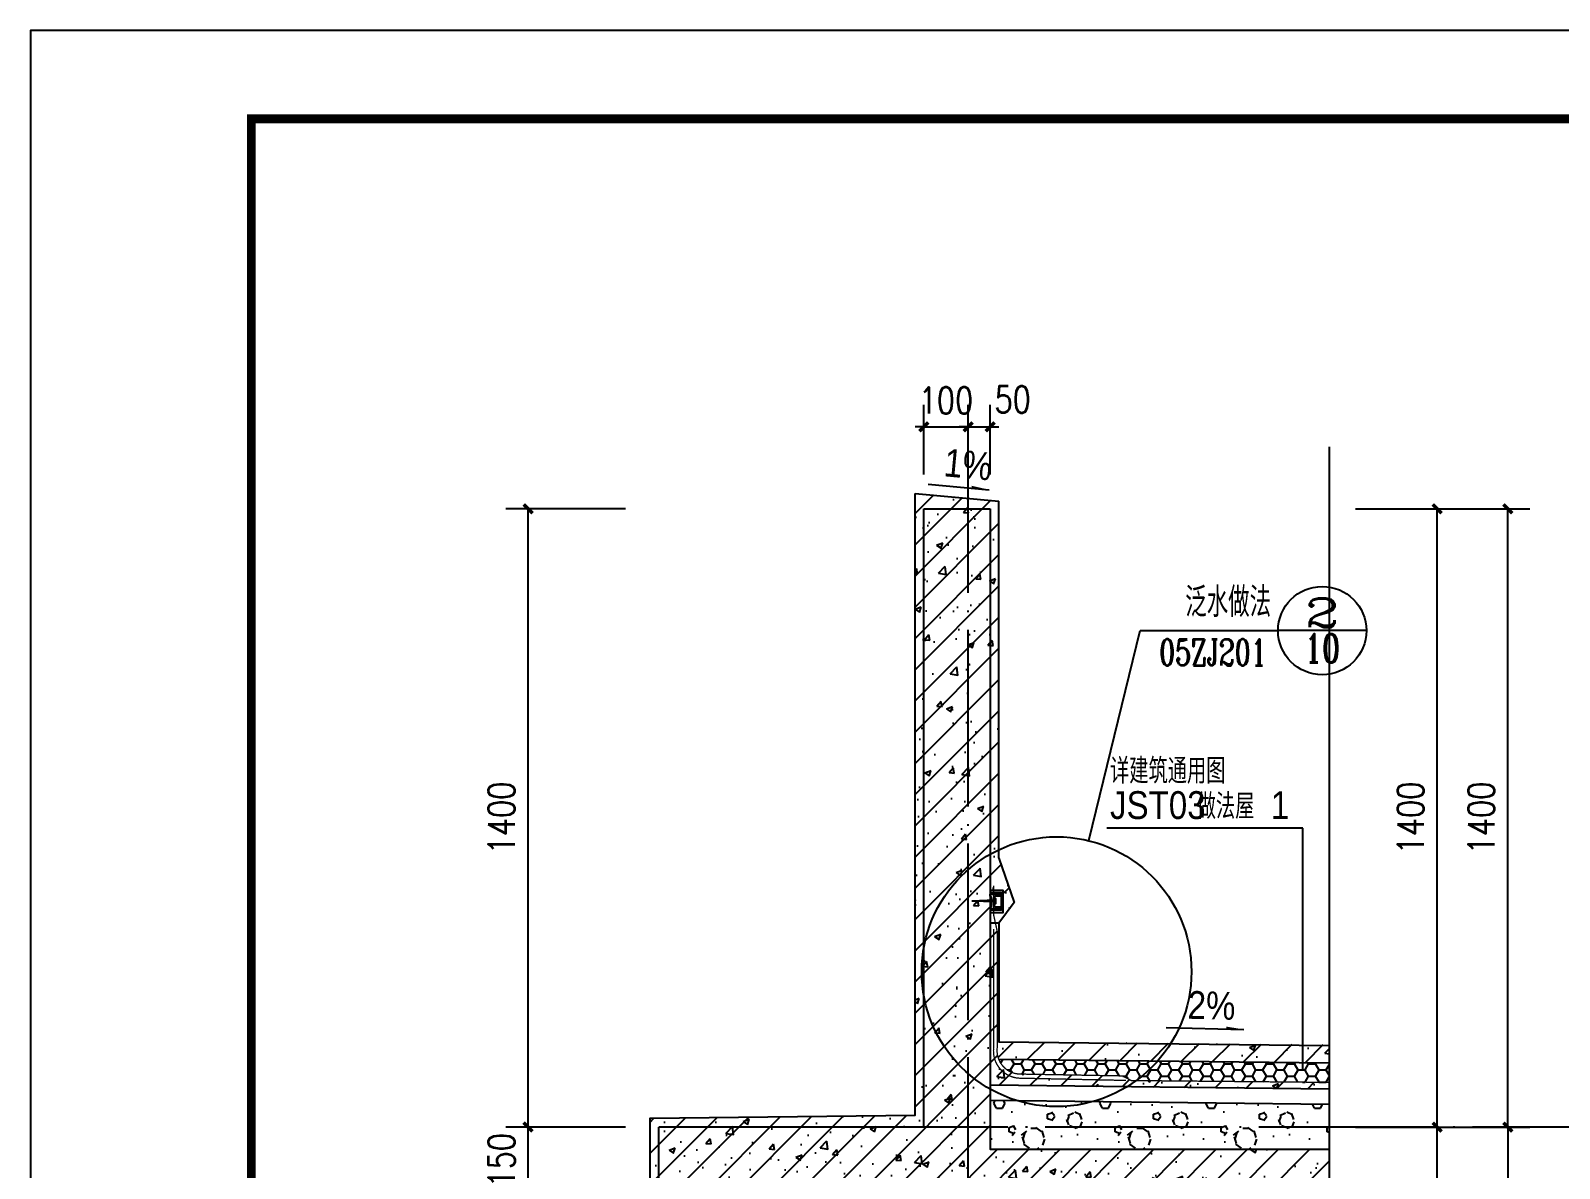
# Model space of a CAD drawing. Extents: x 718358 to 1668613, y -348838 to -159582.
# Drawn here: x 835228 to 838690, y -339534 to -336958 of the extents above; entities that cross this region are included whole.
import ezdxf
from ezdxf.enums import TextEntityAlignment as Align

# ---------------------------------------------------------------- set-up
doc = ezdxf.new("R2010")
doc.units = 0
doc.header["$LTSCALE"] = 1000
doc.linetypes.add('DASH', pattern=[0.35, 0.25, -0.1])
doc.linetypes.add('DOTE', pattern=[2.4200000000000004, 2, -0.2, 0.02, -0.2])
for name, color, linetype in [('建-可见线', 7, 'Continuous'), ('建-图例填充', 251, 'Continuous'), ('建-图框', 4, 'Continuous'), ('建-墙体', 2, 'Continuous'), ('建-尺寸', 73, 'Continuous'), ('建-引出', 3, 'Continuous'), ('建-符号', 3, 'Continuous'), ('建-索引', 3, 'Continuous'), ('建-轴网', 14, 'DOTE'), ('建-阳台', 5, 'Continuous')]:
    doc.layers.add(name, color=color, linetype=linetype)
doc.styles.add('_TCH_DIM', font='gt单线西文.shx', dxfattribs={"width": 0.8, "bigfont": 'gt单线中文.shx'})
doc.styles.add('_TCH_LABEL', font='COMPLEX', dxfattribs={"bigfont": 'GBCBIG'})
doc.styles.add('DIM_FONT', font='SIMPLEX.shx', dxfattribs={"width": 0.8, "bigfont": 'GBCBIG.shx'})
doc.dimstyles.new('DIMN20', dxfattribs={"dimscale": 0.2, "dimtxt": 300, "dimasz": 100, "dimexe": 250, "dimexo": 300, "dimgap": 150, "dimtad": 1, "dimdec": 0, "dimzin": 0, "dimdsep": 46, "dimtxsty": 'DIM_FONT', "dimblk": 'ARCHTICK', "dimcen": 0.09, "dimdle": 1, "dimclrt": 7, "dimazin": 2, "dimtfac": 1, "dimtdec": 0, "dimtix": 1, "dimtmove": 2, "dimatfit": 3, "dimldrblk": 'ARCHTICK', "dimfxl": 1, "dimtolj": 1, "dimtzin": 0, "dimarcsym": 0})

# ---------------------------------------------------------------- blocks, each defined once
blk = doc.blocks.new('d')
at = {"layer": '建-可见线', "color": 1, "ltscale": 0.0001}
for p in [(463200.4980155765, 75059.56077951103), (463200.4980155765, 75055.97407970956)]:
    blk.add_line(p, (463148.4288319952, 75057.76742961029), dxfattribs=at)
at = {"layer": '建-可见线', "color": 1}
for points in [[(463190.0792594736, 75036.73044412093), (463190.0792594737, 75031.73044412093), (463220.0111316977, 75031.73044412093), (463220.0111316977, 75081.73044412093), (463190.0792594736, 75081.73044412091), (463190.0792594737, 75076.73044412093), (463215.0111316977, 75076.73044412093), (463215.0111316977, 75036.73044412093)], [(463200.4980155765, 75063.7956772332), (463202.2528536464, 75063.7956772332), (463202.2528536464, 75051.73918198739), (463200.4980155765, 75051.73918198739)]]:
    blk.add_lwpolyline(points, close=True, dxfattribs=at)
blk.add_lwpolyline([(463198.6866684131, 75049.69285545568, 0.4142135623730951), (463203.6866684131, 75044.69285545568), (463212.2314716721, 75044.69285545568), (463212.2314716721, 75039.6928554557), (463190.5360959189, 75039.69285545568), (463190.5360959189, 75044.69285545568), (463190.6866684131, 75044.6928554557, 0.4142135623737713), (463193.6866684131, 75047.6928554557), (463193.6866684131, 75065.35678073038, 0.4142135623737713), (463190.6866684131, 75068.35678073038), (463190.5360959189, 75068.35678073036), (463190.5360959189, 75073.35678073038), (463212.2314716721, 75073.35678073036), (463212.2314716721, 75068.35678073036), (463203.6866684131, 75068.35678073036, 0.4142135623731677), (463198.6866684131, 75063.35678073036)], format="xyb", close=True, dxfattribs=at)
blk = doc.blocks.new('_ArchTick')
at = {"color": 0, "linetype": 'ByBlock', "const_width": 0.4}
blk.add_lwpolyline([(-0.5, -0.5), (0.5, 0.5)], dxfattribs=at)
blk = doc.blocks.new('*D1738')
at = {"layer": 'Defpoints', "color": 0, "transparency": 16777216}
for p in [(838168.4694394948, -339440.6715528037), (838413.2060995939, -339440.6715528037), (838168.4694394948, -341355.7446235514)]:
    blk.add_point(p, dxfattribs=at)
at = {"layer": '建-尺寸', "color": 0, "lineweight": -2, "transparency": 16777216}
for p, q in [((838228.4694394948, -339440.6715528037), (838463.2060995939, -339440.6715528037)), ((838413.2060995939, -341355.9446235514), (838413.2060995939, -339440.4715528036)), ((838228.4694394948, -341355.7446235514), (838463.2060995939, -341355.7446235514))]:
    blk.add_line(p, q, dxfattribs=at)
at = {"layer": '建-尺寸', "color": 0, "lineweight": -2, "transparency": 16777216, "xscale": 20, "yscale": 20, "zscale": 20}
for p, rotation in [((838413.2060995939, -339440.6715528037), 90), ((838413.2060995939, -341355.7446235514), 270)]:
    blk.add_blockref('_ArchTick', p, dxfattribs=dict(at, rotation=rotation))
at = {"layer": '建-尺寸', "color": 7, "transparency": 16777216, "insert": (838353.206099594, -340398.2080881774), "char_height": 60, "attachment_point": 5, "rotation": 90, "style": 'DIM_FONT'}
blk.add_mtext('\\A1;2800', dxfattribs=at)
blk = doc.blocks.new('*D1739')
at = {"layer": 'Defpoints', "color": 0, "transparency": 16777216}
for p in [(838168.4694394948, -338040.6705157798), (838413.2060995939, -338040.6705157798), (838168.4694394948, -339440.6715528037)]:
    blk.add_point(p, dxfattribs=at)
at = {"layer": '建-尺寸', "color": 0, "lineweight": -2, "transparency": 16777216}
for p, q in [((838228.4694394948, -338040.6705157798), (838463.2060995939, -338040.6705157798)), ((838413.2060995939, -339440.8715528037), (838413.2060995939, -338040.4705157797)), ((838228.4694394948, -339440.6715528037), (838463.2060995939, -339440.6715528037))]:
    blk.add_line(p, q, dxfattribs=at)
at = {"layer": '建-尺寸', "color": 0, "lineweight": -2, "transparency": 16777216, "xscale": 20, "yscale": 20, "zscale": 20}
for p, rotation in [((838413.2060995939, -338040.6705157798), 90), ((838413.2060995939, -339440.6715528037), 270)]:
    blk.add_blockref('_ArchTick', p, dxfattribs=dict(at, rotation=rotation))
at = {"layer": '建-尺寸', "color": 7, "transparency": 16777216, "insert": (838353.206099594, -338740.6710342916), "char_height": 60, "attachment_point": 5, "rotation": 90, "style": 'DIM_FONT'}
blk.add_mtext('\\A1;1400', dxfattribs=at)
blk = doc.blocks.new('*D1740')
at = {"layer": 'Defpoints', "color": 0, "transparency": 16777216}
for p in [(838168.4694394948, -338040.6705157798), (838573.2060995939, -338040.6705157798), (838168.4694394948, -339440.6715528037)]:
    blk.add_point(p, dxfattribs=at)
at = {"layer": '建-尺寸', "color": 0, "lineweight": -2, "transparency": 16777216}
for p, q in [((838228.4694394948, -338040.6705157798), (838623.2060995939, -338040.6705157798)), ((838573.2060995939, -339440.8715528037), (838573.2060995939, -338040.4705157798)), ((838228.4694394948, -339440.6715528037), (838623.2060995939, -339440.6715528037))]:
    blk.add_line(p, q, dxfattribs=at)
at = {"layer": '建-尺寸', "color": 0, "lineweight": -2, "transparency": 16777216, "xscale": 20, "yscale": 20, "zscale": 20}
for p, rotation in [((838573.2060995939, -338040.6705157798), 90), ((838573.2060995939, -339440.6715528037), 270)]:
    blk.add_blockref('_ArchTick', p, dxfattribs=dict(at, rotation=rotation))
at = {"layer": '建-尺寸', "color": 7, "transparency": 16777216, "insert": (838513.206099594, -338740.6710342916), "char_height": 60, "attachment_point": 5, "rotation": 90, "style": 'DIM_FONT'}
blk.add_mtext('\\A1;1400', dxfattribs=at)
blk = doc.blocks.new('*D1741')
at = {"layer": 'Defpoints', "color": 0, "transparency": 16777216}
for p in [(838168.4694394948, -339440.6715528037), (838573.2060995939, -339440.6715528037), (838168.4694394948, -346536.6331855949)]:
    blk.add_point(p, dxfattribs=at)
at = {"layer": '建-尺寸', "color": 0, "lineweight": -2, "transparency": 16777216}
for p, q in [((838228.4694394948, -339440.6715528037), (838623.2060995939, -339440.6715528037)), ((838573.2060995939, -339440.4715528036), (838573.2060995939, -342642.6470588237)), ((838573.2060995939, -346536.8331855949), (838573.2060995939, -342904.3529411766)), ((838228.4694394948, -346536.6331855949), (838623.2060995939, -346536.6331855949))]:
    blk.add_line(p, q, dxfattribs=at)
at = {"layer": '建-尺寸', "color": 0, "lineweight": -2, "transparency": 16777216, "xscale": 20, "yscale": 20, "zscale": 20}
for p, rotation in [((838573.2060995939, -339440.6715528037), 90), ((838573.2060995939, -346536.6331855949), 270)]:
    blk.add_blockref('_ArchTick', p, dxfattribs=dict(at, rotation=rotation))
at = {"layer": '建-尺寸', "color": 7, "transparency": 16777216, "insert": (838523.2060995939, -342773.5), "char_height": 60, "attachment_point": 5, "rotation": 90, "style": 'DIM_FONT'}
blk.add_mtext('\\A1;祥各栋立面图', dxfattribs=at)
blk = doc.blocks.new('*D1761')
at = {"layer": 'Defpoints', "color": 0, "transparency": 16777216}
for p in [(836354.4241079277, -339440.6707865042), (836634.8637620831, -339440.6707865042), (836634.8637620833, -339590.6703630076)]:
    blk.add_point(p, dxfattribs=at)
at = {"layer": '建-尺寸', "color": 0, "lineweight": -2, "transparency": 16777216}
for p, q in [((836574.8637620831, -339440.6707865042), (836304.4241079277, -339440.6707865042)), ((836354.4241079277, -339440.6707865042), (836354.4241079277, -339420.6707865042)), ((836354.4241079277, -339590.6703630076), (836354.4241079277, -339440.6707865042)), ((836574.8637620833, -339590.6703630076), (836304.4241079277, -339590.6703630076)), ((836354.4241079277, -339590.6703630076), (836354.4241079277, -339610.6703630076))]:
    blk.add_line(p, q, dxfattribs=at)
at = {"layer": '建-尺寸', "color": 0, "lineweight": -2, "transparency": 16777216, "xscale": 20, "yscale": 20, "zscale": 20}
for p, rotation in [((836354.4241079277, -339440.6707865042), 270), ((836354.4241079277, -339590.6703630076), 90)]:
    blk.add_blockref('_ArchTick', p, dxfattribs=dict(at, rotation=rotation))
at = {"layer": '建-尺寸', "color": 7, "transparency": 16777216, "insert": (836294.4241079278, -339515.6705747558), "char_height": 60, "attachment_point": 5, "rotation": 90, "style": 'DIM_FONT'}
blk.add_mtext('\\A1;150', dxfattribs=at)
blk = doc.blocks.new('*D1762')
at = {"layer": 'Defpoints', "color": 0, "transparency": 16777216}
for p in [(836354.4241079268, -338040.6705171625), (836634.8637620815, -338040.6705171625), (836634.8637620831, -339440.6707865042)]:
    blk.add_point(p, dxfattribs=at)
at = {"layer": '建-尺寸', "color": 0, "lineweight": -2, "transparency": 16777216}
for p, q in [((836574.8637620815, -338040.6705171625), (836304.4241079268, -338040.6705171625)), ((836354.4241079268, -339440.8707865042), (836354.4241079268, -338040.4705171625)), ((836574.8637620831, -339440.6707865042), (836304.4241079268, -339440.6707865042))]:
    blk.add_line(p, q, dxfattribs=at)
at = {"layer": '建-尺寸', "color": 0, "lineweight": -2, "transparency": 16777216, "xscale": 20, "yscale": 20, "zscale": 20}
for p, rotation in [((836354.4241079268, -338040.6705171625), 90), ((836354.4241079268, -339440.6707865042), 270)]:
    blk.add_blockref('_ArchTick', p, dxfattribs=dict(at, rotation=rotation))
at = {"layer": '建-尺寸', "color": 7, "transparency": 16777216, "insert": (836294.4241079269, -338740.6706518332), "char_height": 60, "attachment_point": 5, "rotation": 90, "style": 'DIM_FONT'}
blk.add_mtext('\\A1;1400', dxfattribs=at)
blk = doc.blocks.new('*D1763')
at = {"layer": 'Defpoints', "color": 0, "transparency": 16777216}
for p in [(837350.8646931207, -337854.9604123534), (837250.8619563488, -338022.5984468348), (837350.8646931207, -338022.5984459302)]:
    blk.add_point(p, dxfattribs=at)
at = {"layer": '建-尺寸', "color": 0, "lineweight": -2, "transparency": 16777216}
for p, q in [((837250.8619563488, -337962.5984468348), (837250.8619563488, -337804.9604123534)), ((837350.8646931207, -337962.5984459302), (837350.8646931207, -337804.9604123534)), ((837250.8619563488, -337854.9604123534), (837230.8619563488, -337854.9604123534)), ((837250.8619563488, -337854.9604123534), (837350.8646931207, -337854.9604123534)), ((837350.8646931207, -337854.9604123534), (837370.8646931207, -337854.9604123534))]:
    blk.add_line(p, q, dxfattribs=at)
at = {"layer": '建-尺寸', "color": 0, "lineweight": -2, "transparency": 16777216, "xscale": 20, "yscale": 20, "zscale": 20}
blk.add_blockref('_ArchTick', (837250.8619563488, -337854.9604123534), dxfattribs=at)
at = {"layer": '建-尺寸', "color": 0, "lineweight": -2, "transparency": 16777216, "xscale": 20, "yscale": 20, "zscale": 20, "rotation": 180}
blk.add_blockref('_ArchTick', (837350.8646931207, -337854.9604123534), dxfattribs=at)
at = {"layer": '建-尺寸', "color": 7, "transparency": 16777216, "insert": (837300.8633247347, -337794.9604123534), "char_height": 60, "attachment_point": 5, "style": 'DIM_FONT'}
blk.add_mtext('\\A1;100', dxfattribs=at)
blk = doc.blocks.new('*D1764')
at = {"layer": 'Defpoints', "color": 0, "transparency": 16777216}
for p in [(837400.8641215853, -337854.960411675), (837350.8646931207, -338022.5984459302), (837400.8641215853, -338022.5984454779)]:
    blk.add_point(p, dxfattribs=at)
at = {"layer": '建-尺寸', "color": 0, "lineweight": -2, "transparency": 16777216}
for p, q in [((837350.8646931207, -337962.5984459302), (837350.8646931207, -337804.960411675)), ((837400.8641215853, -337962.5984454779), (837400.8641215853, -337804.960411675)), ((837350.8646931207, -337854.960411675), (837330.8646931207, -337854.960411675)), ((837350.8646931207, -337854.960411675), (837400.8641215853, -337854.960411675)), ((837400.8641215853, -337854.960411675), (837420.8641215853, -337854.960411675))]:
    blk.add_line(p, q, dxfattribs=at)
at = {"layer": '建-尺寸', "color": 0, "lineweight": -2, "transparency": 16777216, "xscale": 20, "yscale": 20, "zscale": 20}
blk.add_blockref('_ArchTick', (837350.8646931207, -337854.960411675), dxfattribs=at)
at = {"layer": '建-尺寸', "color": 0, "lineweight": -2, "transparency": 16777216, "xscale": 20, "yscale": 20, "zscale": 20, "rotation": 180}
blk.add_blockref('_ArchTick', (837400.8641215853, -337854.960411675), dxfattribs=at)
at = {"layer": '建-尺寸', "color": 7, "transparency": 16777216, "insert": (837451.9498355011, -337792.9604109867), "char_height": 60, "attachment_point": 5, "style": 'DIM_FONT'}
blk.add_mtext('\\A1;50', dxfattribs=at)

msp = doc.modelspace()

# ---------------------------------------------------------------- hatches: boundary and pattern name
at = {"layer": '建-图例填充'}
h = msp.add_hatch(dxfattribs=at)
h.set_pattern_fill('钢筋混凝土', color=256, scale=20, style=0)
h.set_pattern_definition([(45, (0, 0), (-35.35533905932737, 35.35533905932738), []), (49.99999999999999, (0, 0), (143.4520365201507, -12.55042699651902), [15, -165]), (355, (0, 0), (-27.7502667226, 150.4384267400024), [12, -132]), (100.4514, (11.954336, -1.045868), (115.7018763428043, 137.8879084121907), [12.748038, -140.2284224]), (46.18420000000001, (0, 40), (213.4482097251289, -33.10380286580362), [22.5, -247.5]), (96.6356, (17.787349, 37.2413386), (186.9325411097407, 194.8235741800883), [19.1220576, -210.3426]), (351.1842, (0, 40), (186.9323890267254, 194.8237201850649), [18, -198]), (21, (20, 30), (119.3814104236923, -80.52377813306776), [15, -165]), (326.0000000000001, (20, 30), (48.66306638431634, 145.0300090093706), [12, -132]), (71.4514, (29.9484466, 23.2896788), (168.044525716298, 64.50609934199048), [12.748038, -140.2284224]), (37.50000000000001, (0, 0), (2.431971063458134, 66.5787707662623), [0, -130.4, 0, -134, 0, -132.5]), (7.499999999999999, (0, 0), (52.61390748842972, 78.88234237647205), [0, -76.39999999999999, 0, -127.4, 0, -50.5]), (327.5, (-44.6, 0), (106.7644872344818, -4.51097434687596), [0, -50, 0, -156, 0, -207]), (317.5, (-64.6, 0), (116.6372338684772, 20.02099646646353), [0, -65, 0, -103.6, 0, -147])])
edge = h.paths.add_edge_path()
edge.add_line((837450.8641272509, -339590.6703596632), (838168.4694394949, -339590.6703596632))
edge.add_line((838168.4694394949, -339590.6703596632), (838168.4694394949, -339490.6707853265))
edge.add_line((838168.4694394949, -339490.6707853265), (837400.862066892, -339490.6707865041))
edge.add_line((837400.862066892, -339490.6707865041), (837400.8620668919, -339345.6073722266))
edge.add_line((837400.8620668919, -339345.6073722266), (838168.4694394948, -339354.5508739265))
edge.add_line((838168.4694394948, -339354.5508739265), (838168.4694394949, -339339.429327258))
edge.add_line((838168.4694394949, -339339.429327258), (837720.6835784236, -339335.2702967831))
edge.add_line((837720.6835784236, -339335.2702967831), (837700.7872830192, -339324.7585689761))
edge.add_line((837700.7872830192, -339324.7585689761), (837465.6364456963, -339320.5109302024))
edge.add_arc((837469.9050748983, -339267.3545178474), 53.32752919194159, 174.0787624279986, 265.4088184188156, ccw=False)
edge.add_line((837416.8620668921, -339261.8531842476), (837416.8620668921, -338996.8308218365))
edge.add_line((837416.8620668921, -338996.8308218365), (837408.8620668921, -338960.3240705875))
edge.add_line((837408.8620668921, -338960.3240705875), (837408.8620668921, -338954.7394737663))
edge.add_line((837408.8620668921, -338954.7394737663), (837400.862062917, -338954.7394737662))
edge.add_line((837400.862062917, -338954.7394737662), (837400.8620629167, -338949.7394737662))
edge.add_line((837400.8620629167, -338949.7394737662), (837408.8620668922, -338949.7394737663))
edge.add_line((837408.8620668922, -338949.7394737663), (837408.8620668922, -338946.7770624314))
edge.add_line((837408.8620668922, -338946.7770624314), (837401.3188993622, -338946.7770624315))
edge.add_line((837401.3188993622, -338946.7770624315), (837401.3188993621, -338941.7732813694))
edge.add_arc((837401.4694718563, -338938.7770624315), 2.999999999996537, 267.1230684393549, 360)
edge.add_line((837404.4694718563, -338938.7770624315), (837404.4694718563, -338930.261243972))
edge.add_line((837404.4694718563, -338930.261243972), (837359.2116354381, -338928.7024882769))
edge.add_line((837359.2116354381, -338928.7024882769), (837404.4694718563, -338927.1437325818))
edge.add_line((837404.4694718563, -338927.1437325818), (837404.4694718563, -338921.1131371568))
edge.add_arc((837401.4694718563, -338921.1131371568), 2.999999999996536, 0, 92.87693156064503)
edge.add_line((837401.3188993621, -338918.1169182189), (837401.3188993621, -338913.1131371569))
edge.add_line((837401.3188993621, -338913.1131371569), (837408.8620668921, -338913.1131371569))
edge.add_line((837408.8620668921, -338913.1131371569), (837408.8620668921, -338909.7394737662))
edge.add_line((837408.8620668921, -338909.7394737662), (837400.8620629169, -338909.7394737662))
edge.add_line((837400.8620629169, -338909.7394737662), (837400.8620629167, -338904.7394737664))
edge.add_line((837400.8620629167, -338904.7394737664), (837430.7939351408, -338904.7394737663))
edge.add_line((837430.7939351408, -338904.7394737663), (837430.793935141, -338954.7394737663))
edge.add_line((837430.793935141, -338954.7394737663), (837408.8620668921, -338954.7394737662))
edge.add_line((837408.8620668921, -338954.7394737662), (837408.8620668922, -338960.3240705878))
edge.add_line((837408.8620668922, -338960.3240705878), (837412.9243160108, -338978.8615103486))
edge.add_line((837412.9243160108, -338978.8615103486), (837420.862066892, -338978.8615102984))
edge.add_line((837420.862066892, -338978.8615102984), (837454.9694394948, -338932.3615102984))
edge.add_line((837454.9694394948, -338932.3615102984), (837420.8620668919, -338831.8615102983))
edge.add_line((837420.8620668919, -338831.8615102983), (837420.8620668919, -338023.3096600504))
edge.add_line((837420.8620668919, -338023.3096600504), (837230.8607348708, -338005.5984454778))
edge.add_line((837230.8607348708, -338005.5984454778), (837230.8622197314, -339413.4730594408))
edge.add_line((837230.8622197314, -339413.4730594408), (836630.8605172781, -339420.6707865041))
edge.add_line((836630.8605172781, -339420.6707865041), (836630.8605172778, -339622.3305080731))
edge.add_line((836630.8605172778, -339622.3305080731), (836650.8605172756, -339617.191801448))
edge.add_line((836650.8605172756, -339617.191801448), (836650.8605172758, -339610.6699443405))
edge.add_line((836650.8605172758, -339610.6699443405), (836650.8605172756, -339600.6699443406))
edge.add_line((836650.8605172756, -339600.6699443406), (836670.8605172758, -339600.6699443406))
edge.add_line((836670.8605172758, -339600.6699443406), (836670.8605172759, -339610.6691776309))
edge.add_line((836670.8605172759, -339610.6691776309), (836710.8671613748, -339610.6691776309))
edge.add_line((836710.8671613748, -339610.6691776309), (836710.8671613748, -339603.6110118084))
edge.add_line((836710.8671613748, -339603.6110118084), (836735.8671613747, -339603.6110118084))
edge.add_line((836735.8671613747, -339603.6110118084), (836735.8671613748, -339590.6703630076))
edge.add_line((836735.8671613748, -339590.6703630076), (837250.8641770635, -339590.6703630076))
edge.add_line((837250.8641770635, -339590.6703630076), (837250.8645813498, -340090.6709876585))
edge.add_line((837250.8645813498, -340090.6709876585), (836650.8630193889, -340090.6710163227))
edge.add_line((836650.8630193889, -340090.6710163227), (836650.8632011231, -340190.6710163227))
edge.add_line((836650.8632011231, -340190.6710163227), (836735.8289879805, -340190.6710122636))
edge.add_line((836735.8289879805, -340190.6710108304), (836765.8289879805, -340190.6710108304))
edge.add_line((836765.8289879805, -340190.6710108304), (837450.8641198456, -340190.6709781039))
edge.add_line((837450.8641198456, -340190.6709781039), (837450.8641272509, -339590.6703596632))
h = msp.add_hatch(dxfattribs=at)
h.set_pattern_fill('钢筋混凝土', color=256, scale=20, style=0)
h.set_pattern_definition([(45, (140844.4694394948, -94415.5984454779), (-35.35533905932737, 35.35533905932738), []), (49.99999999999999, (140844.4694394948, -94415.5984454779), (143.4520365201507, -12.55042699651902), [15, -165]), (355, (140844.4694394948, -94415.5984454779), (-27.7502667226, 150.4384267400024), [12, -132]), (100.4514, (140856.4237754948, -94416.64431347788), (115.7018763428043, 137.8879084121907), [12.74803799999997, -140.2284223999996]), (46.18420000000001, (140844.4694394948, -94375.5984454779), (213.4482097251289, -33.10380286580362), [22.5, -247.5]), (96.6356, (140862.2567884948, -94378.3571068779), (186.9325411097407, 194.8235741800883), [19.1220576, -210.3426]), (351.1842, (140844.4694394948, -94375.5984454779), (186.9323890267254, 194.8237201850649), [18, -198]), (21, (140864.4694394948, -94385.5984454779), (119.3814104236923, -80.52377813306776), [15, -165]), (326.0000000000001, (140864.4694394948, -94385.5984454779), (48.66306638431634, 145.0300090093706), [12, -132]), (71.4514, (140874.4178860948, -94392.30876667789), (168.044525716298, 64.50609934199048), [12.748038, -140.2284224]), (37.50000000000001, (140844.4694394948, -94415.5984454779), (2.431971063458134, 66.5787707662623), [0, -130.4, 0, -134, 0, -132.5]), (7.499999999999999, (140844.4694394948, -94415.5984454779), (52.61390748842972, 78.88234237647205), [0, -76.39999999999999, 0, -127.4, 0, -50.5]), (327.5, (140799.8694394948, -94415.5984454779), (106.7644872344818, -4.51097434687596), [0, -50, 0, -156, 0, -207]), (317.5, (140779.8694394948, -94415.5984454779), (116.6372338684772, 20.02099646646353), [0, -65, 0, -103.6, 0, -147])])
edge = h.paths.add_edge_path()
edge.add_line((838168.4694394947, -339293.9087430055), (838168.4694394948, -339253.899462343))
edge.add_line((838168.4694394948, -339253.8994623429), (837420.862066892, -339247.3518747364))
edge.add_line((837420.862066892, -339247.3518747364), (837420.8620668919, -338978.8615102984))
edge.add_line((837420.8620668919, -338978.8615102984), (837412.9243160107, -338978.8615103486))
edge.add_line((837412.9243160107, -338978.8615103486), (837416.862066892, -338996.8308218363))
edge.add_line((837416.862066892, -338996.8308218363), (837416.8620668921, -339261.8531842476))
edge.add_arc((837469.9050748982, -339267.3545178475), 53.32752919194158, 174.0787624278924, 202.0274225628738)
edge.add_line((837420.4702176878, -339287.3550243985), (838168.4694394947, -339293.9087430055))
h = msp.add_hatch(dxfattribs=at)
h.set_pattern_fill('HONEY', color=256, scale=10, style=0)
h.set_pattern_definition([(0, (140844.4694394948, -94415.5984454779), (23.8125, 13.74815), [15.875, -31.75]), (120, (140844.4694394948, -94415.5984454779), (-23.81249715503903, 13.74815492761695), [15.87499999999997, -31.74999999999994]), (59.99999999999999, (140844.4694394948, -94415.5984454779), (2.844960973469313e-06, 27.49630492761694), [-31.75, 15.875])])
h.paths.add_polyline_path([(837420.4702176878, -339287.3550243985, 0.283826534406845), (837465.6364456963, -339320.5109302024), (837700.787283019, -339324.758568976), (837720.6835784232, -339335.270296783), (838168.4694394949, -339339.429327258), (838168.4694394949, -339295.948062223)])
h = msp.add_hatch(dxfattribs=at)
h.set_pattern_fill('加气混凝土', color=256, scale=20, style=0)
h.set_pattern_definition([(0, (140915.2694394948, -94488.7984454779), (120, 240), [0, -240]), (0, (140774.8694394948, -94521.1984454779), (120, 240), [0, -240]), (0, (140852.8694394948, -94523.5984454779), (120, 240), [0, -240]), (0, (140938.0694394947, -94452.7984454779), (120, 240), [0, -240]), (0, (140838.4694394948, -94535.5984454779), (120, 240), [0, -240]), (0, (140962.0694394947, -94301.5984454779), (120, 240), [0, -240]), (0, (140888.8694394948, -94320.7984454779), (120, 240), [0, -240]), (0, (140927.2694394948, -94350.7984454779), (120, 240), [0, -240]), (0, (140731.6694394947, -94355.5984454779), (120, 240), [0, -240]), (0, (140849.2694394948, -94366.39844547788), (120, 240), [0, -240]), (0, (140803.6694394947, -94427.5984454779), (120, 240), [0, -240]), (0, (140806.0694394947, -94517.5984454779), (120, 240), [0, -240]), (0, (140896.0694394947, -94527.1984454779), (120, 240), [0, -240]), (0, (140962.0694394947, -94421.5984454779), (120, 240), [0, -240]), (0, (140737.6694394947, -94458.7984454779), (120, 240), [0, -240]), (0, (140758.0694394947, -94417.99844547789), (120, 240), [0, -240]), (0, (140851.6694394947, -94434.7984454779), (120, 240), [0, -240]), (0, (140818.0694394947, -94469.5984454779), (120, 240), [0, -240]), (0, (140798.8694394948, -94390.39844547788), (120, 240), [0, -240]), (0, (140828.8694394948, -94300.39844547788), (120, 240), [0, -240]), (0, (140747.2694394948, -94509.1984454779), (120, 240), [0, -240]), (0, (140879.2694394948, -94349.5984454779), (120, 240), [0, -240]), (0, (140767.6694394947, -94345.99844547789), (120, 240), [0, -240]), (0, (140748.4694394948, -94314.7984454779), (120, 240), [0, -240]), (130.601294, (140947.3265826948, -94376.7413030779), (-599.9999933723939, 720.0000031479067), [10.5366216, -4414.844400000001]), (18.4349488, (140930.1837258948, -94372.1698742779), (599.9999977872279, 239.9999982292889), [10.842096, -1507.05116]), (90, (140930.1837258948, -94382.45558787789), (120, 240), [10.2857136, -469.71426]), (161.565051, (140940.4694394948, -94385.8841606779), (-600.0000030210431, 239.9999821089645), [10.842096, -1507.05116]), (53.1301023, (140940.4694394948, -94385.8841606779), (120.000000226848, 239.9999998865759), [11.428572, -1188.5714]), (135, (140949.6122970948, -94508.16985347788), (-120.0000145064572, 239.9999837580805), [9.697464, -669.12504]), (45, (140935.8980106948, -94508.16985347788), (119.9999992329508, 239.999999031587), [9.697464, -669.12504]), (135, (140942.7551538948, -94515.0270134779), (-120.0000145064572, 239.9999837580805), [9.697464, -669.12504]), (45, (140942.7551538948, -94515.0270134779), (119.9999992329508, 239.999999031587), [9.697464, -669.12504]), (116.565051, (140834.1837354947, -94347.02701587789), (-2.087719469301419e-05, 479.9999869414082), [12.77753039999997, -255.5505999999995]), (180, (140828.4694554948, -94335.5984462779), (-120, 240), [13.7142864, -226.2857]), (63.43494880000001, (140809.0408794947, -94347.02701587789), (1.086458141230651e-06, 479.9999976745345), [12.7775304, -255.5506]), (116.565051, (140814.7551594948, -94358.45558787789), (-2.087719469301419e-05, 479.9999869414082), [12.77753039999997, -255.5505999999995]), (0, (140814.7551594948, -94358.45558787789), (120, 240), [13.7142864, -226.2857]), (63.43494880000001, (140828.4694554948, -94358.45558787789), (1.086458141230651e-06, 479.9999976745345), [12.7775304, -255.5506]), (107.102728, (140924.4694386948, -94428.16986147789), (-359.9999862369818, 1200.000001936058), [15.5445384, -6513.161]), (143.972626, (140919.8980098948, -94413.3127310779), (-2279.999971095236, 1679.999998098534), [15.5445384, -3248.808]), (180, (140907.3265818948, -94404.16987347789), (-120, 240), [14.8571424, -225.14284]), (36.02737329999999, (140879.8980114948, -94413.3127310779), (2279.999983150636, 1679.999981888878), [15.5445384, -3248.808]), (71.5650511, (140875.3265826948, -94427.0270054779), (360.0000018481314, 1199.999997933916), [14.4561264, -1503.43712]), (107.102728, (140879.8980114948, -94441.8841574779), (-359.9999862369818, 1200.000001936058), [15.5445384, -6513.161]), (143.972626, (140892.4694394948, -94451.0270054779), (-2279.999971095236, 1679.999998098534), [15.5445384, -3248.808]), (0, (140892.4694394948, -94451.0270054779), (120, 240), [14.8571424, -225.14284]), (36.02737329999999, (140907.3265818948, -94451.0270054779), (2279.999983150636, 1679.999981888878), [15.5445384, -3248.808]), (71.5650511, (140919.8980098948, -94441.8841574779), (360.0000018481314, 1199.999997933916), [14.4561264, -1503.43712]), (150.255118, (140926.7551530948, -94316.1698750779), (-360.0000008520545, 239.9999970260078), [9.214008, -1925.72784]), (90, (140918.7551538948, -94320.74130147789), (120, 240), [9.1428576, -470.8571]), (29.7448813, (140918.7551538948, -94320.74130147789), (360.0000002120073, 239.9999988791285), [9.214008, -1925.72784]), (116.565051, (140870.7551538948, -94486.4555894779), (-2.087719469301419e-05, 479.9999869414082), [12.77753039999997, -255.5505999999995]), (168.690067, (140865.0408690948, -94475.0270054779), (-1080.00000080124, 239.9999939776436), [11.6549016, -2435.8742]), (41.18592510000001, (140844.4694394948, -94480.74128547788), (2999.999981823463, 2639.999976915367), [12.1487376, -5090.3208]), (90, (140844.4694394948, -94492.16986947789), (120, 240), [11.428572, -468.5714]), (138.814074, (140853.6122970948, -94500.16986147789), (-2999.999946676086, 2640.00001681452), [12.1487376, -5090.3208]), (16.6992442, (140853.6122970948, -94500.16986147789), (3959.999970206556, 1199.999987431226), [11.93178, -4999.415]), (60.9453959, (140865.0408690948, -94496.74129347788), (119.9999996815502, 239.9999978770819), [11.7664344, -4930.1358]), (109.983106, (140770.1837274948, -94385.8841606779), (-600.0000022599722, 1679.999995554008), [13.3768008, -5604.878999999998]), (155.556045, (140765.6123034948, -94373.31273027789), (-1560.000005946423, 719.9999850411862), [13.8091944, -5786.052599999999]), (24.4439547, (140740.4694474947, -94373.31273027789), (1560.000000778191, 719.9999965369605), [13.8091944, -5786.052599999999]), (70.01689340000001, (140735.8980234948, -94385.8841606779), (600.0000018088572, 1679.99999583229), [13.3768008, -5604.879]), (109.983106, (140740.4694474947, -94398.4555886779), (-600.0000022599722, 1679.999995554008), [13.3768008, -5604.878999999998]), (160.016893, (140753.0408874948, -94403.0270174779), (-600.0000003526518, 239.9999890666697), [13.3768008, -2795.751]), (19.9831065, (140753.0408874948, -94403.0270174779), (599.9999967057635, 239.9999996192112), [13.3768008, -2795.751]), (70.01689340000001, (140765.6123034948, -94398.4555886779), (600.0000018088572, 1679.99999583229), [13.3768008, -5604.879]), (122.005383, (140859.3265818948, -94407.5984462779), (-120.000016104588, 239.9999877483145), [10.7816928, -2253.3736]), (18.4349488, (140843.3265834948, -94401.88415907789), (599.9999977872279, 239.9999982292889), [10.842096, -1507.05116]), (90, (140843.3265834948, -94412.1698750779), (120, 240), [10.2857136, -469.71426]), (161.565051, (140853.6122970948, -94415.5984454779), (-600.0000030210431, 239.9999821089645), [10.842096, -1507.05116]), (54.46232220000002, (140853.6122970948, -94415.5984454779), (839.9999987829037, 1199.999998202426), [9.831228000000001, -4119.2846]), (116.565051, (140789.6123034948, -94465.8841574779), (-2.087719469301419e-05, 479.9999869414082), [12.77753039999997, -255.5505999999995]), (180, (140783.8980234948, -94454.4555734779), (-120, 240), [12.571428, -227.42856]), (59.0362434, (140764.4694474947, -94465.8841574779), (120.0000003906126, 239.999998835111), [13.3278912, -2785.5288]), (120.963756, (140771.3265834948, -94477.31271747791), (-120.0000163991858, 239.9999889786399), [13.3278912, -2785.5288]), (0, (140771.3265834948, -94477.31271747791), (120, 240), [12.571428, -227.42856]), (63.43494880000001, (140783.8980234948, -94477.31271747791), (1.086458141230651e-06, 479.9999976745345), [12.7775304, -255.5506])])
h.paths.add_polyline_path([(838168.4694394948, -339490.670574618), (838168.4694394948, -339389.4355819473), (837400.8641264372, -339380.4921042529), (837400.864127133, -339490.6705746179)])
at = {"layer": '建-符号'}
for points in [[(837398.5221321747, -337997.4549930712), (837358.6947932043, -337993.7424372756), (837359.1898006437, -337988.4321254129)], [(837975.5170655373, -339219.5123713362), (837935.5298733484, -339218.5002148033), (837935.6648275529, -339213.1685891781)]]:
    msp.add_hatch(color=256, dxfattribs=at).paths.add_polyline_path(points)

# ---------------------------------------------------------------- linework, layer by layer
at = {"layer": '建-可见线'}
for p, q in [((837230.8607348707, -338005.5984454779), (837420.8620668919, -338023.3096600504)), ((837420.8620668919, -338831.8615102984), (837420.862066892, -338023.3096600504)), ((837420.8620668919, -338978.8615102984), (837400.8641239003, -338978.8615104248))]:
    msp.add_line(p, q, dxfattribs=at)
at = {"layer": '建-可见线', "color": 1}
for p, q in [((838168.4694394948, -339295.948062223), (837420.4702176877, -339287.3550243985)), ((838168.4694394948, -339354.5508739265), (837400.8620668949, -339345.6073722267)), ((838168.4694394948, -339389.4355819473), (837400.8620668935, -339380.4920802568))]:
    msp.add_line(p, q, dxfattribs=at)
at = {"layer": '建-可见线'}
for points in [[(836710.8646592641, -339610.6691776309), (836670.8605172758, -339610.6691776309), (836670.8605172758, -339600.6699443405), (836650.8605172758, -339600.6699443405), (836650.8605172758, -339610.6699443405), (836650.8605172758, -339617.1918014481), (836630.8605172758, -339622.3305080736), (836630.8605172778, -339622.330508073), (836630.860517278, -339420.6707865041), (837230.8622197318, -339413.4730594408), (837230.8607348708, -338005.5984454779)], [(837420.8620668919, -338831.8615102984), (837454.9694394948, -338932.3615102984), (837420.8620668919, -338978.8615102984)], [(837420.8620668919, -338978.8615102984), (837420.8620668919, -339247.3518747365), (838168.4694394948, -339255.9379416624)]]:
    msp.add_lwpolyline(points, dxfattribs=at)
at = {"layer": '建-可见线', "color": 1, "linetype": 'DASH', "ltscale": 0.1, "const_width": 3, "elevation": 1.53758939164336e-09}
for points in [[(837408.8620668921, -338894.2278337338), (837408.8620668921, -338960.3240705876), (837416.8620668921, -338996.8308218366), (837416.8620668921, -339261.8531842476, 0.4210292039168381), (837465.6364456963, -339320.5109302024), (837700.787283019, -339324.7585689761), (837720.6835784233, -339335.2702967831), (838168.4694394948, -339339.429327258)], [(837408.8620668919, -338992.1671960327), (837408.8620668919, -339261.8531842474, 0.4257369736163161), (837465.6019813485, -339329.8509254802), (837708.8672324686, -339334.9988389134)]]:
    msp.add_lwpolyline(points, format="xyb", dxfattribs=at)
at = {"layer": '建-图框'}
msp.add_lwpolyline([(835227.8722483886, -348837.6233355008), (852047.8722444724, -348837.6233355008), (852047.8722444724, -336957.6233382668), (835227.8722483886, -336957.6233382668)], close=True, dxfattribs=at)
at = {"layer": '建-图框', "const_width": 19.99999999534339}
msp.add_lwpolyline([(835727.8722482722, -348637.6233355473), (851847.872244519, -348637.6233355473), (851847.872244519, -337157.6233382202), (835727.8722482722, -337157.6233382202)], close=True, dxfattribs=at)
at = {"layer": '建-墙体'}
for p, q in [((837250.8626104573, -338040.6705160505), (837400.8641179743, -338040.6705157798)), ((837250.8640759925, -339440.6707865041), (837250.8626104573, -338040.6705160505)), ((837400.8641179743, -338040.6705157798), (837400.8641271332, -339490.6707865041)), ((837250.8640759926, -339440.6707865041), (836650.8630193888, -339440.6707865041)), ((836650.8630193888, -339590.6703630076), (836650.8630193888, -339440.6707865041)), ((837400.8641271332, -339490.6707865041), (838168.4694394948, -339490.6707853264))]:
    msp.add_line(p, q, dxfattribs=at)
msp.add_lwpolyline([(837400.8620668919, -339190.6708758384), (837400.8620668919, -339190.6708758384), (837400.8620668919, -339490.670574618), (838168.4694394948, -339490.670574618)], dxfattribs=at)
at = {"layer": '建-引出'}
for p, q in [((838109.0453426837, -338764), (837665.4689445379, -338764)), ((838109.0453426837, -339309.9992122364), (838109.0453426837, -338764))]:
    msp.add_line(p, q, dxfattribs=at)
at = {"layer": '建-符号'}
for points in [[(838168.4694394948, -337900.103125705), (838168.4694394948, -342398.8552236938), (838210.4694394948, -342414.141973533), (838126.4694394948, -342428.9534399125), (838168.4694394948, -342443.8552236938), (838168.4694394948, -346942.6073216827)], [(837260.5128691829, -337984.5902849986), (837398.5221321747, -337997.4549930712)], [(837799.3487425902, -339215.0531955551), (837975.5170655373, -339219.5123713362)]]:
    msp.add_lwpolyline(points, dxfattribs=at)
at = {"layer": '建-索引'}
for p, q in [((837624.1312469895, -338792.0509046419), (837740.7955883923, -338316.3772891886)), ((837740.7955883923, -338316.3772891886), (838052.9195078718, -338316.3772891886)), ((838252.9195078718, -338316.3772891886), (838052.9195078718, -338316.3772891886))]:
    msp.add_line(p, q, dxfattribs=at)
for centre, radius in [((838152.9195078718, -338316.3772891886), 100), ((837551.367284028, -339088.7302234502), 305.4721141355112)]:
    msp.add_circle(centre, radius, dxfattribs=at)
at = {"layer": '建-轴网', "ltscale": 0.2}
for p, q in [((837350.8646921624, -346942.6073216827), (837350.8646921619, -337850.1027918325)), ((842765.3324005931, -339440.6698043124), (836685.032825317, -339440.6714098611))]:
    msp.add_line(p, q, dxfattribs=at)

# ---------------------------------------------------------------- block references
at = {"layer": '建-阳台'}
msp.add_blockref('d', (374210.7828034431, -413986.4699178872), dxfattribs=at)

# ---------------------------------------------------------------- texts
at = {"layer": '建-引出', "style": '_TCH_DIM'}
for s, height, width, p in [('详建筑通用图', 57.32283464566927, 0.8, (837672.4203198701, -338663)), ('JST03', 63, 0.888888888888889, (837672.4203198701, -338743)), ('做法屋', 57.32283464566927, 0.8, (837868.6869865368, -338743)), ('1', 63, 0.888888888888889, (838036.6869865368, -338743))]:
    msp.add_text(s, height=height, dxfattribs=dict(at, width=width)).set_placement(p)
at = {"layer": '建-符号', "style": '_TCH_DIM', "width": 0.888888888888889}
for s, rotation, p in [('1%', 354.674490769484, (837294.2944094323, -337966.6482339996)), ('2%', 358.550037801115, (837847.4439314922, -339195.2638555932))]:
    msp.add_text(s, height=63, rotation=rotation, dxfattribs=at).set_placement(p)
at = {"layer": '建-索引', "style": '_TCH_LABEL'}
msp.add_text('泛水做法', height=67.5177304964539, dxfattribs=at).set_placement((837842.7705717016, -338285.6247281168))
for s, width, p, p2 in [('2', 1.875000000001081, (838112.6702842768, -338308.3274444696), (838193.1687314669, -338308.3274444696)), ('10', 0.9051724137936253, (838112.6702842768, -338388.8258916595), (838193.1687314669, -338388.8258916595))]:
    msp.add_text(s, height=64.39875775199395, dxfattribs=dict(at, width=width)).set_placement(p, p2, align=Align.FIT)
at = {"layer": '建-索引', "style": '_TCH_LABEL', "width": 0.7058823529411765}
msp.add_text('05ZJ201', height=59.5, dxfattribs=at).set_placement((837783.9195078718, -338395.2245114108))

# ---------------------------------------------------------------- dimensions: what is measured, and where the dimension line sits
at = {"layer": '建-尺寸'}
for p1, p2, distance, picture, middle in [((837250.8619563488, -338022.5984468348), (837350.8646931207, -338022.5984459302), 167.63803357683355, '*D1763', (837300.8633247347, -337794.9604123534)), ((836634.8637620831, -339440.6707865042), (836634.8637620815, -338040.6705171625), 280.439654154703, '*D1762', (836294.4241079269, -338740.6706518332)), ((838168.4694394948, -339440.6715528037), (838168.4694394948, -338040.6705157798), -244.73666009912264, '*D1739', (838353.206099594, -338740.6710342916)), ((838168.4694394948, -339440.6715528037), (838168.4694394948, -338040.6705157798), -404.7366600991227, '*D1740', (838513.206099594, -338740.6710342916)), ((836634.8637620833, -339590.6703630076), (836634.8637620831, -339440.6707865042), 280.4396541554015, '*D1761', (836294.4241079278, -339515.6705747558))]:
    dim = msp.add_aligned_dim(p1=p1, p2=p2, distance=distance, dimstyle='DIMN20', dxfattribs=at)
    dim.commit()
    dim.dimension.update_dxf_attribs({"geometry": picture, "text_midpoint": middle})
dim = msp.add_linear_dim(base=(837400.8641215853, -337854.960411675), p1=(837350.8646931207, -338022.5984459302), p2=(837400.8641215853, -338022.5984454779), angle=5.183399097597878e-07, dimstyle='DIMN20', dxfattribs=at)
dim.commit()
dim.dimension.update_dxf_attribs({"geometry": '*D1764', "text_midpoint": (837451.9498355011, -337792.9604109867), "dimtype": 161})
dim = msp.add_aligned_dim(p1=(838168.4694394948, -341355.7446235514), p2=(838168.4694394948, -339440.6715528037), distance=-244.73666009912267, text='2800', dimstyle='DIMN20', dxfattribs=at)
dim.commit()
dim.dimension.update_dxf_attribs({"geometry": '*D1738', "text_midpoint": (838353.206099594, -340398.2080881774)})
dim = msp.add_linear_dim(base=(838573.2060995939, -339440.6715528037), p1=(838168.4694394948, -346536.6331855949), p2=(838168.4694394948, -339440.6715528037), angle=90, text='祥各栋立面图', dimstyle='DIMN20', dxfattribs=at)
dim.commit()
dim.dimension.update_dxf_attribs({"geometry": '*D1741', "text_midpoint": (838523.2060995939, -342773.5), "dimtype": 161})

doc.saveas('drawing.dxf')
